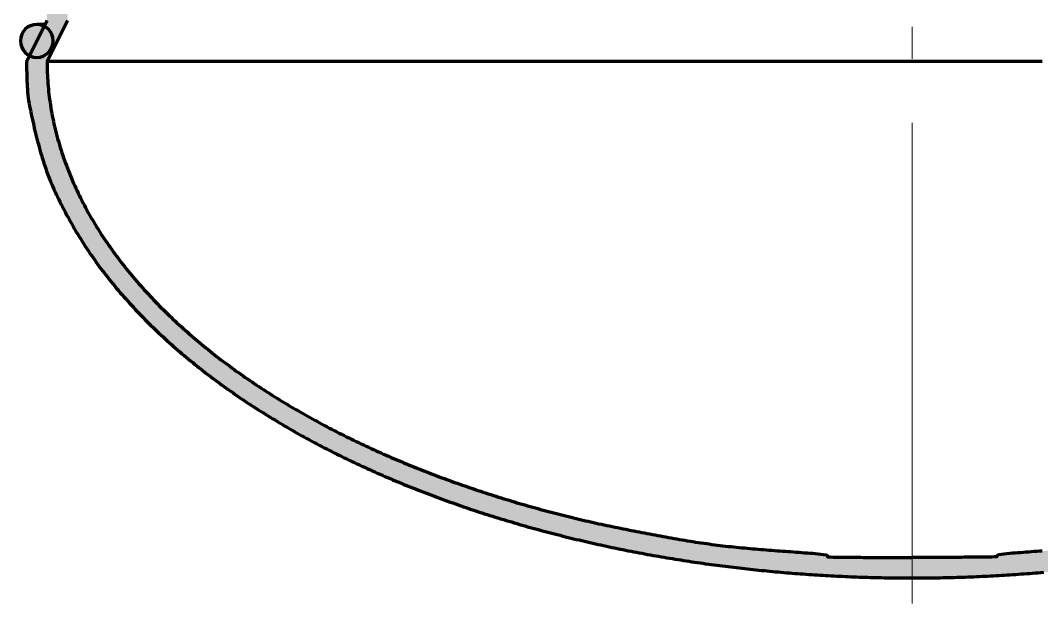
# Model space of a CAD drawing. Header units: millimetres. Extents: x 0 to 1554, y 0 to 420.
# Drawn here: x 213.66 to 245.54, y 174.06 to 192.26 of the extents above; entities that cross this region are included whole.
import ezdxf

# ---------------------------------------------------------------- set-up
doc = ezdxf.new("R2010")
doc.units = ezdxf.units.MM
doc.linetypes.add('IRAM-F-TRAZO-PUNTO', pattern=[20, 15, -2, 1, -2])
for name, color, linetype, lineweight in [('01-VISIBLE', 7, 'CONTINUOUS', 70), ('03-EJE', 1, 'IRAM-F-TRAZO-PUNTO', 18), ('05-RAYADO', 8, 'CONTINUOUS', 18)]:
    doc.layers.add(name, color=color, linetype=linetype, lineweight=lineweight)

msp = doc.modelspace()

# ---------------------------------------------------------------- hatches: boundary and pattern name
at = {"layer": '05-RAYADO'}
h = msp.add_hatch(color=7, dxfattribs=at)
h.dxf.hatch_style = 1
h.paths.add_polyline_path([(269.15, 190.985), (269.15, 190.897), (269.149, 190.81), (269.149, 190.723), (269.147, 190.635), (269.145, 190.548), (269.143, 190.46), (269.14, 190.373), (269.136, 190.286), (269.131, 190.198), (269.125, 190.111), (269.117, 190.024), (269.108, 189.937), (269.097, 189.85), (269.085, 189.764), (269.07, 189.677), (269.055, 189.591), (269.038, 189.506), (269.02, 189.42), (269.002, 189.334), (268.984, 189.249), (268.965, 189.163), (268.946, 189.078), (268.927, 188.993), (268.908, 188.907), (268.888, 188.822), (268.867, 188.737), (268.847, 188.652), (268.826, 188.567), (268.804, 188.483), (268.782, 188.398), (268.759, 188.314), (268.736, 188.229), (268.712, 188.145), (268.687, 188.061), (268.662, 187.978), (268.636, 187.894), (268.609, 187.811), (268.582, 187.728), (268.553, 187.645), (268.524, 187.563), (268.494, 187.481), (268.463, 187.399), (268.431, 187.318), (268.398, 187.237), (268.365, 187.156), (268.33, 187.075), (268.295, 186.995), (268.26, 186.915), (268.223, 186.836), (268.186, 186.757), (268.148, 186.678), (268.11, 186.599), (268.071, 186.521), (268.031, 186.443), (267.991, 186.365), (267.95, 186.288), (267.909, 186.211), (267.867, 186.134), (267.825, 186.058), (267.782, 185.981), (267.739, 185.905), (267.695, 185.829), (267.651, 185.754), (267.607, 185.679), (267.562, 185.604), (267.516, 185.529), (267.47, 185.455), (267.423, 185.381), (267.376, 185.307), (267.329, 185.234), (267.281, 185.161), (267.232, 185.088), (267.184, 185.015), (267.134, 184.943), (267.084, 184.871), (267.034, 184.8), (266.983, 184.729), (266.932, 184.658), (266.88, 184.587), (266.828, 184.517), (266.775, 184.448), (266.722, 184.378), (266.668, 184.309), (266.614, 184.24), (266.56, 184.172), (266.505, 184.104), (266.45, 184.036), (266.394, 183.968), (266.338, 183.901), (266.282, 183.835), (266.225, 183.768), (266.168, 183.702), (266.11, 183.636), (266.052, 183.571), (265.994, 183.506), (265.935, 183.441), (265.876, 183.376), (265.817, 183.312), (265.757, 183.248), (265.697, 183.184), (265.637, 183.121), (265.576, 183.058), (265.515, 182.996), (265.454, 182.933), (265.392, 182.871), (265.33, 182.81), (265.268, 182.748), (265.205, 182.687), (265.142, 182.626), (265.079, 182.566), (265.016, 182.506), (264.952, 182.446), (264.888, 182.386), (264.824, 182.327), (264.759, 182.268), (264.694, 182.21), (264.629, 182.151), (264.563, 182.093), (264.498, 182.036), (264.432, 181.978), (264.365, 181.921), (264.299, 181.864), (264.232, 181.808), (264.165, 181.752), (264.098, 181.696), (264.03, 181.64), (263.963, 181.585), (263.895, 181.53), (263.826, 181.475), (263.758, 181.421), (263.689, 181.367), (263.62, 181.313), (263.551, 181.259), (263.482, 181.206), (263.412, 181.153), (263.342, 181.101), (263.272, 181.048), (263.202, 180.996), (263.132, 180.944), (263.061, 180.893), (262.99, 180.842), (262.919, 180.791), (262.848, 180.74), (262.776, 180.69), (262.705, 180.64), (262.633, 180.59), (262.561, 180.54), (262.489, 180.491), (262.416, 180.442), (262.344, 180.393), (262.271, 180.345), (262.198, 180.296), (262.125, 180.248), (262.051, 180.201), (261.978, 180.153), (261.904, 180.106), (261.831, 180.059), (261.757, 180.013), (261.682, 179.966), (261.608, 179.92), (261.534, 179.874), (261.459, 179.829), (261.384, 179.784), (261.309, 179.739), (261.234, 179.694), (261.159, 179.649), (261.083, 179.605), (261.008, 179.561), (260.932, 179.517), (260.856, 179.474), (260.78, 179.43), (260.704, 179.387), (260.628, 179.345), (260.552, 179.302), (260.475, 179.26), (260.398, 179.218), (260.322, 179.176), (260.245, 179.134), (260.167, 179.093), (260.09, 179.052), (260.013, 179.011), (259.935, 178.971), (259.858, 178.93), (259.78, 178.89), (259.702, 178.851), (259.624, 178.811), (259.546, 178.772), (259.468, 178.732), (259.39, 178.694), (259.311, 178.655), (259.233, 178.617), (259.154, 178.578), (259.075, 178.54), (258.996, 178.503), (258.917, 178.465), (258.838, 178.428), (258.759, 178.391), (258.68, 178.354), (258.6, 178.317), (258.521, 178.281), (258.441, 178.245), (258.361, 178.209), (258.282, 178.173), (258.202, 178.138), (258.122, 178.103), (258.042, 178.068), (257.961, 178.033), (257.881, 177.998), (257.801, 177.964), (257.72, 177.93), (257.639, 177.896), (257.559, 177.862), (257.478, 177.829), (257.397, 177.796), (257.316, 177.762), (257.235, 177.73), (257.154, 177.697), (257.073, 177.665), (256.991, 177.632), (256.91, 177.601), (256.829, 177.569), (256.747, 177.537), (256.665, 177.506), (256.584, 177.475), (256.502, 177.444), (256.42, 177.413), (256.338, 177.383), (256.256, 177.352), (256.174, 177.322), (256.092, 177.292), (256.01, 177.263), (255.927, 177.233), (255.845, 177.204), (255.762, 177.175), (255.68, 177.146), (255.597, 177.117), (255.515, 177.089), (255.432, 177.061), (255.349, 177.033), (255.266, 177.005), (255.183, 176.977), (255.1, 176.95), (255.017, 176.922), (254.934, 176.895), (254.851, 176.868), (254.767, 176.842), (254.684, 176.815), (254.601, 176.789), (254.517, 176.763), (254.434, 176.737), (254.35, 176.711), (254.266, 176.686), (254.183, 176.661), (254.099, 176.636), (254.015, 176.611), (253.931, 176.586), (253.847, 176.561), (253.763, 176.537), (253.679, 176.513), (253.595, 176.489), (253.511, 176.465), (253.427, 176.442), (253.343, 176.418), (253.258, 176.395), (253.174, 176.372), (253.089, 176.349), (253.005, 176.327), (252.92, 176.304), (252.836, 176.282), (252.751, 176.26), (252.667, 176.238), (252.582, 176.216), (252.497, 176.195), (252.412, 176.173), (252.328, 176.152), (252.243, 176.131), (252.158, 176.11), (252.073, 176.09), (251.988, 176.069), (251.903, 176.049), (251.817, 176.029), (251.732, 176.009), (251.647, 175.99), (251.562, 175.97), (251.477, 175.951), (251.391, 175.932), (251.306, 175.913), (251.221, 175.894), (251.135, 175.875), (251.05, 175.857), (250.964, 175.839), (250.879, 175.82), (250.793, 175.803), (250.707, 175.785), (250.622, 175.767), (250.536, 175.75), (250.45, 175.733), (250.364, 175.716), (250.279, 175.699), (250.193, 175.682), (250.107, 175.666), (250.021, 175.649), (249.935, 175.633), (249.849, 175.617), (249.763, 175.601), (249.677, 175.586), (249.591, 175.57), (249.505, 175.555), (249.419, 175.54), (249.333, 175.525), (249.246, 175.51), (249.16, 175.496), (249.074, 175.481), (248.988, 175.467), (248.901, 175.453), (248.815, 175.439), (248.729, 175.425), (248.642, 175.412), (248.556, 175.399), (248.469, 175.385), (248.383, 175.372), (248.296, 175.359), (248.21, 175.347), (248.123, 175.334), (248.037, 175.322), (247.95, 175.31), (247.864, 175.298), (247.777, 175.286), (247.69, 175.274), (247.604, 175.262), (247.517, 175.251), (247.43, 175.24), (247.344, 175.229), (247.257, 175.218), (247.17, 175.207), (247.083, 175.197), (246.996, 175.187), (246.909, 175.176), (246.823, 175.166), (246.736, 175.156), (246.649, 175.147), (246.562, 175.137), (246.475, 175.128), (246.388, 175.119), (246.301, 175.11), (246.214, 175.101), (246.127, 175.092), (246.04, 175.084), (245.953, 175.075), (245.866, 175.067), (245.779, 175.059), (245.692, 175.051), (245.605, 175.043), (245.518, 175.036), (245.43, 175.029), (245.343, 175.021), (245.256, 175.014), (245.169, 175.007), (245.082, 175.001), (244.995, 174.994), (244.907, 174.988), (244.82, 174.981), (244.733, 174.975), (244.646, 174.969), (244.558, 174.964), (244.471, 174.958), (244.384, 174.953), (244.297, 174.947), (244.209, 174.942), (244.122, 174.937), (244.035, 174.933), (243.947, 174.928), (243.86, 174.924), (243.773, 174.919), (243.685, 174.915), (243.598, 174.911), (243.511, 174.907), (243.423, 174.904), (243.336, 174.9), (243.248, 174.897), (243.161, 174.894), (243.074, 174.891), (242.986, 174.888), (242.899, 174.885), (242.811, 174.883), (242.724, 174.881), (242.637, 174.878), (242.549, 174.876), (242.462, 174.875), (242.374, 174.873), (242.287, 174.871), (242.2, 174.87), (242.112, 174.869), (242.025, 174.868), (241.937, 174.867), (241.85, 174.866), (241.762, 174.866), (241.675, 174.865), (241.587, 174.865), (241.5, 174.865), (241.413, 174.865), (241.325, 174.865), (241.238, 174.866), (241.15, 174.866), (241.063, 174.867), (240.975, 174.868), (240.888, 174.869), (240.8, 174.87), (240.713, 174.871), (240.626, 174.873), (240.538, 174.875), (240.451, 174.876), (240.363, 174.878), (240.276, 174.881), (240.189, 174.883), (240.101, 174.885), (240.014, 174.888), (239.926, 174.891), (239.839, 174.894), (239.752, 174.897), (239.664, 174.9), (239.577, 174.904), (239.489, 174.907), (239.402, 174.911), (239.315, 174.915), (239.227, 174.919), (239.14, 174.924), (239.053, 174.928), (238.965, 174.933), (238.878, 174.937), (238.791, 174.942), (238.703, 174.947), (238.616, 174.953), (238.529, 174.958), (238.442, 174.964), (238.354, 174.969), (238.267, 174.975), (238.18, 174.981), (238.093, 174.988), (238.005, 174.994), (237.918, 175.001), (237.831, 175.007), (237.744, 175.014), (237.657, 175.021), (237.57, 175.029), (237.482, 175.036), (237.395, 175.043), (237.308, 175.051), (237.221, 175.059), (237.134, 175.067), (237.047, 175.075), (236.96, 175.084), (236.873, 175.092), (236.786, 175.101), (236.699, 175.11), (236.612, 175.119), (236.525, 175.128), (236.438, 175.137), (236.351, 175.147), (236.264, 175.156), (236.177, 175.166), (236.091, 175.176), (236.004, 175.187), (235.917, 175.197), (235.83, 175.207), (235.743, 175.218), (235.656, 175.229), (235.57, 175.24), (235.483, 175.251), (235.396, 175.262), (235.31, 175.274), (235.223, 175.286), (235.136, 175.298), (235.05, 175.31), (234.963, 175.322), (234.877, 175.334), (234.79, 175.347), (234.704, 175.359), (234.617, 175.372), (234.531, 175.385), (234.444, 175.399), (234.358, 175.412), (234.271, 175.425), (234.185, 175.439), (234.099, 175.453), (234.012, 175.467), (233.926, 175.481), (233.84, 175.496), (233.754, 175.51), (233.667, 175.525), (233.581, 175.54), (233.495, 175.555), (233.409, 175.57), (233.323, 175.586), (233.237, 175.601), (233.151, 175.617), (233.065, 175.633), (232.979, 175.649), (232.893, 175.666), (232.807, 175.682), (232.721, 175.699), (232.636, 175.716), (232.55, 175.733), (232.464, 175.75), (232.378, 175.767), (232.293, 175.785), (232.207, 175.803), (232.121, 175.82), (232.036, 175.839), (231.95, 175.857), (231.865, 175.875), (231.779, 175.894), (231.694, 175.913), (231.609, 175.932), (231.523, 175.951), (231.438, 175.97), (231.353, 175.99), (231.268, 176.009), (231.183, 176.029), (231.097, 176.049), (231.012, 176.069), (230.927, 176.09), (230.842, 176.11), (230.757, 176.131), (230.672, 176.152), (230.588, 176.173), (230.503, 176.195), (230.418, 176.216), (230.333, 176.238), (230.249, 176.26), (230.164, 176.282), (230.08, 176.304), (229.995, 176.327), (229.911, 176.349), (229.826, 176.372), (229.742, 176.395), (229.657, 176.418), (229.573, 176.442), (229.489, 176.465), (229.405, 176.489), (229.321, 176.513), (229.237, 176.537), (229.153, 176.561), (229.069, 176.586), (228.985, 176.611), (228.901, 176.636), (228.817, 176.661), (228.734, 176.686), (228.65, 176.711), (228.566, 176.737), (228.483, 176.763), (228.399, 176.789), (228.316, 176.815), (228.233, 176.842), (228.149, 176.868), (228.066, 176.895), (227.983, 176.922), (227.9, 176.95), (227.817, 176.977), (227.734, 177.005), (227.651, 177.033), (227.568, 177.061), (227.485, 177.089), (227.403, 177.117), (227.32, 177.146), (227.238, 177.175), (227.155, 177.204), (227.073, 177.233), (226.99, 177.263), (226.908, 177.292), (226.826, 177.322), (226.744, 177.352), (226.662, 177.383), (226.58, 177.413), (226.498, 177.444), (226.416, 177.475), (226.335, 177.506), (226.253, 177.537), (226.171, 177.569), (226.09, 177.601), (226.009, 177.632), (225.927, 177.665), (225.846, 177.697), (225.765, 177.73), (225.684, 177.762), (225.603, 177.796), (225.522, 177.829), (225.441, 177.862), (225.361, 177.896), (225.28, 177.93), (225.199, 177.964), (225.119, 177.998), (225.039, 178.033), (224.958, 178.068), (224.878, 178.103), (224.798, 178.138), (224.718, 178.173), (224.639, 178.209), (224.559, 178.245), (224.479, 178.281), (224.4, 178.317), (224.32, 178.354), (224.241, 178.391), (224.162, 178.428), (224.083, 178.465), (224.004, 178.503), (223.925, 178.54), (223.846, 178.578), (223.767, 178.617), (223.689, 178.655), (223.61, 178.694), (223.532, 178.732), (223.454, 178.772), (223.376, 178.811), (223.298, 178.851), (223.22, 178.89), (223.142, 178.93), (223.065, 178.971), (222.987, 179.011), (222.91, 179.052), (222.833, 179.093), (222.755, 179.134), (222.678, 179.176), (222.602, 179.218), (222.525, 179.26), (222.448, 179.302), (222.372, 179.345), (222.296, 179.387), (222.22, 179.43), (222.144, 179.474), (222.068, 179.517), (221.992, 179.561), (221.917, 179.605), (221.841, 179.649), (221.766, 179.694), (221.691, 179.739), (221.616, 179.784), (221.541, 179.829), (221.466, 179.874), (221.392, 179.92), (221.318, 179.966), (221.243, 180.013), (221.169, 180.059), (221.096, 180.106), (221.022, 180.153), (220.949, 180.201), (220.875, 180.248), (220.802, 180.296), (220.729, 180.345), (220.656, 180.393), (220.584, 180.442), (220.511, 180.491), (220.439, 180.54), (220.367, 180.59), (220.295, 180.64), (220.224, 180.69), (220.152, 180.74), (220.081, 180.791), (220.01, 180.842), (219.939, 180.893), (219.868, 180.944), (219.798, 180.996), (219.728, 181.048), (219.658, 181.101), (219.588, 181.153), (219.518, 181.206), (219.449, 181.259), (219.38, 181.313), (219.311, 181.367), (219.242, 181.421), (219.174, 181.475), (219.105, 181.53), (219.037, 181.585), (218.97, 181.64), (218.902, 181.696), (218.835, 181.752), (218.768, 181.808), (218.701, 181.864), (218.635, 181.921), (218.568, 181.978), (218.502, 182.036), (218.437, 182.093), (218.371, 182.151), (218.306, 182.21), (218.241, 182.268), (218.176, 182.327), (218.112, 182.386), (218.048, 182.446), (217.984, 182.506), (217.921, 182.566), (217.858, 182.626), (217.795, 182.687), (217.732, 182.748), (217.67, 182.81), (217.608, 182.871), (217.546, 182.933), (217.485, 182.996), (217.424, 183.058), (217.363, 183.121), (217.303, 183.184), (217.243, 183.248), (217.183, 183.312), (217.124, 183.376), (217.065, 183.441), (217.006, 183.506), (216.948, 183.571), (216.89, 183.636), (216.832, 183.702), (216.775, 183.768), (216.718, 183.835), (216.662, 183.901), (216.606, 183.968), (216.55, 184.036), (216.495, 184.104), (216.44, 184.172), (216.386, 184.24), (216.332, 184.309), (216.278, 184.378), (216.225, 184.448), (216.172, 184.517), (216.12, 184.587), (216.068, 184.658), (216.017, 184.729), (215.966, 184.8), (215.916, 184.871), (215.866, 184.943), (215.816, 185.015), (215.768, 185.088), (215.719, 185.161), (215.671, 185.234), (215.624, 185.307), (215.577, 185.381), (215.53, 185.455), (215.484, 185.529), (215.438, 185.604), (215.393, 185.679), (215.349, 185.754), (215.305, 185.829), (215.261, 185.905), (215.218, 185.981), (215.175, 186.058), (215.133, 186.134), (215.091, 186.211), (215.05, 186.288), (215.009, 186.365), (214.969, 186.443), (214.929, 186.521), (214.89, 186.599), (214.852, 186.678), (214.814, 186.757), (214.777, 186.836), (214.74, 186.915), (214.705, 186.995), (214.67, 187.075), (214.635, 187.156), (214.602, 187.237), (214.569, 187.318), (214.537, 187.399), (214.506, 187.481), (214.476, 187.563), (214.447, 187.645), (214.418, 187.728), (214.391, 187.811), (214.364, 187.894), (214.338, 187.978), (214.313, 188.061), (214.288, 188.145), (214.264, 188.229), (214.241, 188.314), (214.218, 188.398), (214.196, 188.483), (214.174, 188.567), (214.153, 188.652), (214.133, 188.737), (214.112, 188.822), (214.092, 188.907), (214.073, 188.993), (214.054, 189.078), (214.035, 189.163), (214.016, 189.249), (213.998, 189.334), (213.98, 189.42), (213.962, 189.506), (213.945, 189.591), (213.93, 189.677), (213.915, 189.764), (213.903, 189.85), (213.892, 189.937), (213.883, 190.024), (213.875, 190.111), (213.869, 190.198), (213.864, 190.286), (213.86, 190.373), (213.857, 190.46), (213.855, 190.548), (213.853, 190.635), (213.851, 190.723), (213.851, 190.81), (213.85, 190.897), (213.85, 190.985), (214.49, 192.265), (214.49, 193.865), (215.13, 193.865), (215.13, 192.265), (214.49, 190.985), (214.49, 190.9), (214.492, 190.814), (214.494, 190.729), (214.496, 190.644), (214.5, 190.559), (214.505, 190.473), (214.51, 190.388), (214.516, 190.303), (214.523, 190.218), (214.531, 190.133), (214.539, 190.049), (214.549, 189.964), (214.559, 189.879), (214.57, 189.795), (214.582, 189.71), (214.594, 189.626), (214.608, 189.542), (214.622, 189.458), (214.637, 189.374), (214.653, 189.29), (214.669, 189.206), (214.686, 189.123), (214.704, 189.039), (214.723, 188.956), (214.743, 188.873), (214.763, 188.79), (214.784, 188.708), (214.806, 188.625), (214.828, 188.543), (214.852, 188.461), (214.876, 188.379), (214.9, 188.297), (214.926, 188.216), (214.952, 188.135), (214.979, 188.054), (215.006, 187.973), (215.034, 187.893), (215.063, 187.813), (215.093, 187.733), (215.123, 187.653), (215.154, 187.573), (215.186, 187.494), (215.218, 187.415), (215.251, 187.337), (215.284, 187.258), (215.318, 187.18), (215.353, 187.102), (215.389, 187.025), (215.425, 186.947), (215.461, 186.87), (215.499, 186.794), (215.537, 186.717), (215.575, 186.641), (215.614, 186.565), (215.654, 186.49), (215.694, 186.415), (215.735, 186.34), (215.776, 186.265), (215.818, 186.191), (215.86, 186.117), (215.903, 186.043), (215.947, 185.97), (215.991, 185.897), (216.035, 185.824), (216.08, 185.752), (216.126, 185.68), (216.172, 185.608), (216.218, 185.536), (216.265, 185.465), (216.313, 185.394), (216.361, 185.324), (216.409, 185.254), (216.458, 185.184), (216.508, 185.114), (216.557, 185.045), (216.608, 184.976), (216.658, 184.908), (216.71, 184.84), (216.761, 184.772), (216.813, 184.704), (216.866, 184.637), (216.918, 184.57), (216.972, 184.503), (217.025, 184.437), (217.079, 184.371), (217.134, 184.305), (217.189, 184.24), (217.244, 184.175), (217.299, 184.11), (217.355, 184.046), (217.412, 183.982), (217.468, 183.918), (217.525, 183.855), (217.583, 183.792), (217.641, 183.729), (217.699, 183.667), (217.757, 183.605), (217.816, 183.543), (217.875, 183.482), (217.934, 183.42), (217.994, 183.36), (218.054, 183.299), (218.115, 183.239), (218.175, 183.179), (218.236, 183.119), (218.298, 183.06), (218.359, 183.001), (218.421, 182.943), (218.483, 182.884), (218.546, 182.826), (218.609, 182.768), (218.672, 182.711), (218.735, 182.654), (218.799, 182.597), (218.863, 182.541), (218.927, 182.484), (218.991, 182.428), (219.056, 182.373), (219.121, 182.318), (219.186, 182.263), (219.251, 182.208), (219.317, 182.153), (219.383, 182.099), (219.449, 182.045), (219.515, 181.992), (219.582, 181.939), (219.649, 181.886), (219.716, 181.833), (219.783, 181.781), (219.85, 181.729), (219.918, 181.677), (219.986, 181.625), (220.054, 181.574), (220.123, 181.523), (220.191, 181.472), (220.26, 181.422), (220.329, 181.372), (220.398, 181.322), (220.468, 181.273), (220.537, 181.223), (220.607, 181.174), (220.677, 181.125), (220.747, 181.077), (220.817, 181.029), (220.888, 180.981), (220.959, 180.933), (221.03, 180.886), (221.101, 180.839), (221.172, 180.792), (221.243, 180.745), (221.315, 180.699), (221.387, 180.653), (221.459, 180.607), (221.531, 180.561), (221.603, 180.516), (221.675, 180.471), (221.748, 180.426), (221.821, 180.382), (221.894, 180.338), (221.967, 180.294), (222.04, 180.25), (222.113, 180.206), (222.187, 180.163), (222.26, 180.12), (222.334, 180.077), (222.408, 180.035), (222.482, 179.993), (222.556, 179.951), (222.631, 179.909), (222.705, 179.867), (222.78, 179.826), (222.854, 179.785), (222.929, 179.744), (223.004, 179.704), (223.079, 179.663), (223.155, 179.623), (223.23, 179.583), (223.306, 179.544), (223.381, 179.505), (223.457, 179.465), (223.533, 179.427), (223.609, 179.388), (223.685, 179.349), (223.761, 179.311), (223.838, 179.273), (223.914, 179.236), (223.991, 179.198), (224.067, 179.161), (224.144, 179.124), (224.221, 179.087), (224.298, 179.05), (224.375, 179.014), (224.452, 178.978), (224.53, 178.942), (224.607, 178.906), (224.685, 178.871), (224.762, 178.835), (224.84, 178.8), (224.918, 178.765), (224.996, 178.731), (225.074, 178.696), (225.152, 178.662), (225.23, 178.628), (225.309, 178.594), (225.387, 178.561), (225.465, 178.528), (225.544, 178.494), (225.623, 178.462), (225.701, 178.429), (225.78, 178.396), (225.859, 178.364), (225.938, 178.332), (226.017, 178.3), (226.097, 178.269), (226.176, 178.237), (226.255, 178.206), (226.335, 178.175), (226.414, 178.144), (226.494, 178.114), (226.573, 178.083), (226.653, 178.053), (226.733, 178.023), (226.813, 177.994), (226.893, 177.964), (226.973, 177.935), (227.053, 177.906), (227.133, 177.877), (227.214, 177.848), (227.294, 177.819), (227.374, 177.791), (227.455, 177.763), (227.535, 177.735), (227.616, 177.707), (227.697, 177.679), (227.777, 177.652), (227.858, 177.625), (227.939, 177.598), (228.02, 177.571), (228.101, 177.544), (228.182, 177.518), (228.263, 177.492), (228.344, 177.465), (228.426, 177.44), (228.507, 177.414), (228.588, 177.388), (228.67, 177.363), (228.751, 177.338), (228.833, 177.313), (228.914, 177.288), (228.996, 177.263), (229.078, 177.239), (229.159, 177.214), (229.241, 177.19), (229.323, 177.166), (229.405, 177.143), (229.487, 177.119), (229.569, 177.096), (229.651, 177.073), (229.733, 177.05), (229.815, 177.027), (229.897, 177.004), (229.98, 176.982), (230.062, 176.96), (230.144, 176.938), (230.227, 176.916), (230.309, 176.894), (230.392, 176.873), (230.475, 176.852), (230.557, 176.831), (230.64, 176.81), (230.723, 176.789), (230.805, 176.769), (230.888, 176.749), (230.971, 176.729), (231.054, 176.709), (231.137, 176.689), (231.22, 176.67), (231.303, 176.651), (231.386, 176.632), (231.47, 176.613), (231.553, 176.594), (231.636, 176.576), (231.719, 176.558), (231.803, 176.54), (231.886, 176.522), (231.969, 176.504), (232.053, 176.486), (232.136, 176.469), (232.22, 176.451), (232.303, 176.434), (232.387, 176.417), (232.47, 176.4), (232.554, 176.383), (232.638, 176.367), (232.721, 176.35), (232.805, 176.334), (232.889, 176.317), (232.972, 176.301), (233.056, 176.285), (233.14, 176.269), (233.224, 176.253), (233.307, 176.237), (233.391, 176.221), (233.475, 176.206), (233.559, 176.19), (233.643, 176.174), (233.727, 176.159), (233.81, 176.144), (233.894, 176.128), (233.978, 176.113), (234.062, 176.098), (234.146, 176.083), (234.23, 176.069), (234.314, 176.054), (234.398, 176.04), (234.482, 176.026), (234.567, 176.013), (234.651, 175.999), (234.735, 175.986), (234.819, 175.973), (234.904, 175.961), (234.988, 175.948), (235.072, 175.936), (235.157, 175.925), (235.241, 175.913), (235.326, 175.902), (235.411, 175.892), (235.495, 175.881), (235.58, 175.871), (235.665, 175.861), (235.749, 175.851), (235.834, 175.842), (235.919, 175.833), (236.004, 175.824), (236.089, 175.816), (236.173, 175.808), (236.258, 175.8), (236.343, 175.792), (236.428, 175.784), (236.513, 175.777), (236.598, 175.77), (236.683, 175.763), (236.768, 175.756), (236.853, 175.749), (236.938, 175.742), (237.023, 175.736), (237.108, 175.729), (237.193, 175.723), (237.278, 175.716), (237.363, 175.71), (237.448, 175.704), (237.533, 175.697), (237.618, 175.691), (237.703, 175.685), (237.788, 175.679), (237.873, 175.672), (237.958, 175.666), (238.044, 175.66), (238.129, 175.653), (238.214, 175.647), (238.299, 175.64), (238.384, 175.633), (238.469, 175.626), (238.553, 175.618), (238.638, 175.61), (238.723, 175.601), (238.808, 175.589), (238.86, 175.557), (238.857, 175.527), (238.942, 175.521), (239.027, 175.518), (239.112, 175.516), (239.198, 175.514), (239.283, 175.513), (239.368, 175.512), (239.453, 175.511), (239.539, 175.51), (239.624, 175.509), (239.709, 175.509), (239.795, 175.508), (239.88, 175.508), (239.965, 175.507), (240.05, 175.507), (240.136, 175.507), (240.221, 175.506), (240.306, 175.506), (240.391, 175.506), (240.477, 175.506), (240.562, 175.506), (240.647, 175.505), (240.733, 175.505), (240.818, 175.505), (240.903, 175.505), (240.988, 175.505), (241.074, 175.505), (241.159, 175.505), (241.244, 175.505), (241.329, 175.505), (241.415, 175.505), (241.5, 175.505), (241.585, 175.505), (241.671, 175.505), (241.756, 175.505), (241.842, 175.505), (241.927, 175.505), (242.012, 175.505), (242.098, 175.505), (242.183, 175.505), (242.268, 175.505), (242.353, 175.505), (242.439, 175.506), (242.524, 175.506), (242.609, 175.506), (242.694, 175.506), (242.779, 175.506), (242.865, 175.507), (242.95, 175.507), (243.035, 175.507), (243.121, 175.508), (243.206, 175.508), (243.291, 175.509), (243.376, 175.509), (243.461, 175.51), (243.547, 175.511), (243.632, 175.512), (243.717, 175.513), (243.803, 175.514), (243.888, 175.516), (243.973, 175.518), (244.058, 175.521), (244.143, 175.527), (244.14, 175.557), (244.193, 175.589), (244.277, 175.601), (244.362, 175.61), (244.447, 175.618), (244.532, 175.626), (244.617, 175.633), (244.702, 175.64), (244.787, 175.647), (244.872, 175.653), (244.957, 175.66), (245.042, 175.666), (245.127, 175.672), (245.212, 175.679), (245.297, 175.685), (245.382, 175.691), (245.467, 175.697), (245.552, 175.704), (245.637, 175.71), (245.722, 175.716), (245.807, 175.723), (245.892, 175.729), (245.977, 175.736), (246.062, 175.742), (246.147, 175.749), (246.232, 175.756), (246.317, 175.763), (246.402, 175.77), (246.487, 175.777), (246.572, 175.784), (246.657, 175.792), (246.742, 175.8), (246.827, 175.808), (246.912, 175.816), (246.997, 175.824), (247.081, 175.833), (247.166, 175.842), (247.251, 175.852), (247.336, 175.861), (247.42, 175.871), (247.505, 175.881), (247.59, 175.892), (247.674, 175.902), (247.759, 175.913), (247.843, 175.925), (247.928, 175.936), (248.012, 175.948), (248.097, 175.961), (248.181, 175.973), (248.265, 175.986), (248.35, 175.999), (248.434, 176.013), (248.518, 176.026), (248.602, 176.04), (248.686, 176.055), (248.77, 176.069), (248.854, 176.084), (248.938, 176.098), (249.022, 176.113), (249.106, 176.128), (249.19, 176.144), (249.274, 176.159), (249.358, 176.175), (249.442, 176.19), (249.525, 176.206), (249.609, 176.221), (249.693, 176.237), (249.777, 176.253), (249.86, 176.269), (249.944, 176.285), (250.028, 176.301), (250.112, 176.317), (250.195, 176.334), (250.279, 176.35), (250.363, 176.367), (250.446, 176.383), (250.53, 176.4), (250.613, 176.417), (250.697, 176.434), (250.781, 176.452), (250.864, 176.469), (250.947, 176.486), (251.031, 176.504), (251.114, 176.522), (251.198, 176.54), (251.281, 176.558), (251.364, 176.576), (251.448, 176.595), (251.531, 176.613), (251.614, 176.632), (251.697, 176.651), (251.78, 176.67), (251.863, 176.689), (251.946, 176.709), (252.029, 176.729), (252.112, 176.749), (252.195, 176.769), (252.278, 176.789), (252.36, 176.81), (252.443, 176.831), (252.526, 176.852), (252.608, 176.873), (252.691, 176.894), (252.773, 176.916), (252.856, 176.938), (252.938, 176.96), (253.021, 176.982), (253.103, 177.004), (253.185, 177.027), (253.267, 177.05), (253.349, 177.073), (253.431, 177.096), (253.513, 177.119), (253.595, 177.143), (253.677, 177.166), (253.759, 177.19), (253.841, 177.215), (253.923, 177.239), (254.004, 177.263), (254.086, 177.288), (254.167, 177.313), (254.249, 177.338), (254.33, 177.363), (254.412, 177.388), (254.493, 177.414), (254.575, 177.44), (254.656, 177.466), (254.737, 177.492), (254.818, 177.518), (254.899, 177.544), (254.98, 177.571), (255.061, 177.598), (255.142, 177.625), (255.223, 177.652), (255.303, 177.68), (255.384, 177.707), (255.465, 177.735), (255.545, 177.763), (255.626, 177.791), (255.706, 177.819), (255.787, 177.848), (255.867, 177.877), (255.947, 177.906), (256.027, 177.935), (256.107, 177.964), (256.187, 177.994), (256.267, 178.023), (256.347, 178.053), (256.427, 178.084), (256.506, 178.114), (256.586, 178.144), (256.666, 178.175), (256.745, 178.206), (256.824, 178.237), (256.904, 178.269), (256.983, 178.3), (257.062, 178.332), (257.141, 178.364), (257.22, 178.397), (257.299, 178.429), (257.378, 178.462), (257.456, 178.495), (257.535, 178.528), (257.613, 178.561), (257.692, 178.595), (257.77, 178.628), (257.848, 178.662), (257.926, 178.696), (258.004, 178.731), (258.082, 178.765), (258.16, 178.8), (258.238, 178.835), (258.315, 178.871), (258.393, 178.906), (258.47, 178.942), (258.548, 178.978), (258.625, 179.014), (258.702, 179.05), (258.779, 179.087), (258.856, 179.124), (258.933, 179.161), (259.009, 179.198), (259.086, 179.236), (259.163, 179.273), (259.239, 179.311), (259.315, 179.35), (259.391, 179.388), (259.467, 179.427), (259.543, 179.465), (259.619, 179.505), (259.695, 179.544), (259.77, 179.584), (259.845, 179.623), (259.921, 179.663), (259.996, 179.704), (260.071, 179.744), (260.146, 179.785), (260.221, 179.826), (260.295, 179.867), (260.37, 179.909), (260.444, 179.951), (260.518, 179.993), (260.592, 180.035), (260.666, 180.077), (260.74, 180.12), (260.814, 180.163), (260.887, 180.206), (260.96, 180.25), (261.034, 180.294), (261.107, 180.338), (261.18, 180.382), (261.252, 180.426), (261.325, 180.471), (261.397, 180.516), (261.469, 180.562), (261.542, 180.607), (261.613, 180.653), (261.685, 180.699), (261.757, 180.745), (261.828, 180.792), (261.899, 180.839), (261.971, 180.886), (262.041, 180.933), (262.112, 180.981), (262.183, 181.029), (262.253, 181.077), (262.323, 181.126), (262.393, 181.174), (262.463, 181.223), (262.532, 181.273), (262.602, 181.322), (262.671, 181.372), (262.74, 181.422), (262.809, 181.473), (262.877, 181.523), (262.946, 181.574), (263.014, 181.625), (263.082, 181.677), (263.15, 181.729), (263.217, 181.781), (263.284, 181.833), (263.351, 181.886), (263.418, 181.939), (263.485, 181.992), (263.551, 182.046), (263.617, 182.099), (263.683, 182.154), (263.749, 182.208), (263.814, 182.263), (263.88, 182.318), (263.944, 182.373), (264.009, 182.429), (264.073, 182.484), (264.138, 182.541), (264.201, 182.597), (264.265, 182.654), (264.328, 182.711), (264.391, 182.769), (264.454, 182.826), (264.517, 182.884), (264.579, 182.943), (264.641, 183.001), (264.702, 183.06), (264.764, 183.119), (264.825, 183.179), (264.885, 183.239), (264.946, 183.299), (265.006, 183.36), (265.066, 183.42), (265.125, 183.482), (265.184, 183.543), (265.243, 183.605), (265.301, 183.667), (265.359, 183.729), (265.417, 183.792), (265.475, 183.855), (265.532, 183.918), (265.588, 183.982), (265.645, 184.046), (265.701, 184.111), (265.756, 184.175), (265.811, 184.24), (265.866, 184.305), (265.921, 184.371), (265.975, 184.437), (266.028, 184.503), (266.082, 184.57), (266.135, 184.637), (266.187, 184.704), (266.239, 184.772), (266.291, 184.84), (266.342, 184.908), (266.392, 184.976), (266.443, 185.045), (266.492, 185.114), (266.542, 185.184), (266.591, 185.254), (266.639, 185.324), (266.687, 185.394), (266.735, 185.465), (266.782, 185.536), (266.828, 185.608), (266.874, 185.68), (266.92, 185.752), (266.965, 185.824), (267.009, 185.897), (267.053, 185.97), (267.097, 186.043), (267.14, 186.117), (267.182, 186.191), (267.224, 186.265), (267.265, 186.34), (267.306, 186.415), (267.346, 186.49), (267.386, 186.565), (267.425, 186.641), (267.463, 186.717), (267.501, 186.794), (267.539, 186.87), (267.575, 186.947), (267.611, 187.025), (267.647, 187.102), (267.682, 187.18), (267.716, 187.258), (267.749, 187.337), (267.782, 187.415), (267.814, 187.494), (267.846, 187.573), (267.877, 187.653), (267.907, 187.733), (267.937, 187.813), (267.966, 187.893), (267.994, 187.973), (268.021, 188.054), (268.048, 188.135), (268.074, 188.216), (268.1, 188.298), (268.124, 188.379), (268.148, 188.461), (268.172, 188.543), (268.194, 188.625), (268.216, 188.708), (268.237, 188.79), (268.257, 188.873), (268.277, 188.956), (268.296, 189.039), (268.314, 189.123), (268.331, 189.206), (268.347, 189.29), (268.363, 189.374), (268.378, 189.458), (268.392, 189.542), (268.406, 189.626), (268.418, 189.71), (268.43, 189.795), (268.441, 189.879), (268.451, 189.964), (268.461, 190.049), (268.469, 190.133), (268.477, 190.218), (268.484, 190.303), (268.49, 190.388), (268.495, 190.473), (268.5, 190.559), (268.504, 190.644), (268.506, 190.729), (268.508, 190.814), (268.51, 190.9), (268.51, 190.985), (267.87, 192.265), (267.87, 193.865), (268.51, 193.865), (268.51, 192.265)])
h = msp.add_hatch(color=7, dxfattribs=at)
h.dxf.hatch_style = 1
h.paths.add_polyline_path([(213.658, 191.625), (213.66, 191.665), (213.664, 191.705), (213.672, 191.744), (213.683, 191.783), (213.697, 191.821), (213.714, 191.857), (213.733, 191.892), (213.756, 191.926), (213.781, 191.957), (213.808, 191.987), (213.837, 192.014), (213.869, 192.039), (213.902, 192.061), (213.938, 192.081), (213.974, 192.098), (214.012, 192.112), (214.05, 192.123), (214.09, 192.131), (214.13, 192.135), (214.17, 192.137), (214.21, 192.135), (214.25, 192.131), (214.29, 192.123), (214.328, 192.112), (214.366, 192.098), (214.402, 192.081), (214.438, 192.061), (214.471, 192.039), (214.503, 192.014), (214.532, 191.987), (214.559, 191.957), (214.584, 191.926), (214.607, 191.892), (214.626, 191.857), (214.643, 191.821), (214.657, 191.783), (214.668, 191.744), (214.676, 191.705), (214.68, 191.665), (214.682, 191.625), (214.68, 191.585), (214.676, 191.545), (214.668, 191.505), (214.657, 191.467), (214.643, 191.429), (214.626, 191.392), (214.607, 191.357), (214.584, 191.324), (214.559, 191.292), (214.532, 191.263), (214.503, 191.236), (214.471, 191.211), (214.438, 191.188), (214.402, 191.169), (214.366, 191.152), (214.328, 191.138), (214.29, 191.127), (214.25, 191.119), (214.21, 191.114), (214.17, 191.113), (214.13, 191.114), (214.09, 191.119), (214.05, 191.127), (214.012, 191.138), (213.974, 191.152), (213.938, 191.169), (213.902, 191.188), (213.869, 191.211), (213.837, 191.236), (213.808, 191.263), (213.781, 191.292), (213.756, 191.324), (213.733, 191.357), (213.714, 191.392), (213.697, 191.429), (213.683, 191.467), (213.672, 191.505), (213.664, 191.545), (213.66, 191.585)])

# ---------------------------------------------------------------- linework, layer by layer
at = {"layer": '01-VISIBLE'}
for p, q in [((214.49, 192.265), (213.85, 190.985)), ((215.13, 192.265), (214.49, 190.985))]:
    msp.add_line(p, q, dxfattribs=at)
for points in [[(214.426, 192.137), (214.383, 192.137), (214.341, 192.137), (214.298, 192.137), (214.255, 192.137), (214.213, 192.137), (214.17, 192.137)], [(213.85, 190.985), (213.85, 190.897), (213.851, 190.81), (213.851, 190.723), (213.853, 190.635), (213.855, 190.548), (213.857, 190.46), (213.86, 190.373), (213.864, 190.286), (213.869, 190.198), (213.875, 190.111), (213.883, 190.024), (213.892, 189.937), (213.903, 189.85), (213.915, 189.764), (213.93, 189.677), (213.945, 189.591), (213.962, 189.506), (213.98, 189.42), (213.998, 189.334), (214.016, 189.249), (214.035, 189.163), (214.054, 189.078), (214.073, 188.993), (214.092, 188.907), (214.112, 188.822), (214.133, 188.737), (214.153, 188.652), (214.174, 188.567), (214.196, 188.483), (214.218, 188.398), (214.241, 188.314), (214.264, 188.229), (214.288, 188.145), (214.313, 188.061), (214.338, 187.978), (214.364, 187.894), (214.391, 187.811), (214.418, 187.728), (214.447, 187.645), (214.476, 187.563), (214.506, 187.481), (214.537, 187.399), (214.569, 187.318), (214.602, 187.237), (214.635, 187.156), (214.67, 187.075), (214.705, 186.995), (214.74, 186.915), (214.777, 186.836), (214.814, 186.757), (214.852, 186.678), (214.89, 186.599), (214.929, 186.521), (214.969, 186.443), (215.009, 186.365), (215.05, 186.288), (215.091, 186.211), (215.133, 186.134), (215.175, 186.058), (215.218, 185.981), (215.261, 185.905), (215.305, 185.829), (215.349, 185.754), (215.393, 185.679), (215.438, 185.604), (215.484, 185.529), (215.53, 185.455), (215.577, 185.381), (215.624, 185.307), (215.671, 185.234), (215.719, 185.161), (215.768, 185.088), (215.816, 185.015), (215.866, 184.943), (215.916, 184.871), (215.966, 184.8), (216.017, 184.729), (216.068, 184.658), (216.12, 184.587), (216.172, 184.517), (216.225, 184.448), (216.278, 184.378), (216.332, 184.309), (216.386, 184.24), (216.44, 184.172), (216.495, 184.104), (216.55, 184.036), (216.606, 183.968), (216.662, 183.901), (216.718, 183.835), (216.775, 183.768), (216.832, 183.702), (216.89, 183.636), (216.948, 183.571), (217.006, 183.506), (217.065, 183.441), (217.124, 183.376), (217.183, 183.312), (217.243, 183.248), (217.303, 183.184), (217.363, 183.121), (217.424, 183.058), (217.485, 182.996), (217.546, 182.933), (217.608, 182.871), (217.67, 182.81), (217.732, 182.748), (217.795, 182.687), (217.858, 182.626), (217.921, 182.566), (217.984, 182.506), (218.048, 182.446), (218.112, 182.386), (218.176, 182.327), (218.241, 182.268), (218.306, 182.21), (218.371, 182.151), (218.437, 182.093), (218.502, 182.036), (218.568, 181.978), (218.635, 181.921), (218.701, 181.864), (218.768, 181.808), (218.835, 181.752), (218.902, 181.696), (218.97, 181.64), (219.037, 181.585), (219.105, 181.53), (219.174, 181.475), (219.242, 181.421), (219.311, 181.367), (219.38, 181.313), (219.449, 181.259), (219.518, 181.206), (219.588, 181.153), (219.658, 181.101), (219.728, 181.048), (219.798, 180.996), (219.868, 180.944), (219.939, 180.893), (220.01, 180.842), (220.081, 180.791), (220.152, 180.74), (220.224, 180.69), (220.295, 180.64), (220.367, 180.59), (220.439, 180.54), (220.511, 180.491), (220.584, 180.442), (220.656, 180.393), (220.729, 180.345), (220.802, 180.296), (220.875, 180.248), (220.949, 180.201), (221.022, 180.153), (221.096, 180.106), (221.169, 180.059), (221.243, 180.013), (221.318, 179.966), (221.392, 179.92), (221.466, 179.874), (221.541, 179.829), (221.616, 179.784), (221.691, 179.739), (221.766, 179.694), (221.841, 179.649), (221.917, 179.605), (221.992, 179.561), (222.068, 179.517), (222.144, 179.474), (222.22, 179.43), (222.296, 179.387), (222.372, 179.345), (222.448, 179.302), (222.525, 179.26), (222.602, 179.218), (222.678, 179.176), (222.755, 179.134), (222.833, 179.093), (222.91, 179.052), (222.987, 179.011), (223.065, 178.971), (223.142, 178.93), (223.22, 178.89), (223.298, 178.851), (223.376, 178.811), (223.454, 178.772), (223.532, 178.732), (223.61, 178.694), (223.689, 178.655), (223.767, 178.617), (223.846, 178.578), (223.925, 178.54), (224.004, 178.503), (224.083, 178.465), (224.162, 178.428), (224.241, 178.391), (224.32, 178.354), (224.4, 178.317), (224.479, 178.281), (224.559, 178.245), (224.639, 178.209), (224.718, 178.173), (224.798, 178.138), (224.878, 178.103), (224.958, 178.068), (225.039, 178.033), (225.119, 177.998), (225.199, 177.964), (225.28, 177.93), (225.361, 177.896), (225.441, 177.862), (225.522, 177.829), (225.603, 177.796), (225.684, 177.762), (225.765, 177.73), (225.846, 177.697), (225.927, 177.665), (226.009, 177.632), (226.09, 177.601), (226.171, 177.569), (226.253, 177.537), (226.335, 177.506), (226.416, 177.475), (226.498, 177.444), (226.58, 177.413), (226.662, 177.383), (226.744, 177.352), (226.826, 177.322), (226.908, 177.292), (226.99, 177.263), (227.073, 177.233), (227.155, 177.204), (227.238, 177.175), (227.32, 177.146), (227.403, 177.117), (227.485, 177.089), (227.568, 177.061), (227.651, 177.033), (227.734, 177.005), (227.817, 176.977), (227.9, 176.95), (227.983, 176.922), (228.066, 176.895), (228.149, 176.868), (228.233, 176.842), (228.316, 176.815), (228.399, 176.789), (228.483, 176.763), (228.566, 176.737), (228.65, 176.711), (228.734, 176.686), (228.817, 176.661), (228.901, 176.636), (228.985, 176.611), (229.069, 176.586), (229.153, 176.561), (229.237, 176.537), (229.321, 176.513), (229.405, 176.489), (229.489, 176.465), (229.573, 176.442), (229.657, 176.418), (229.742, 176.395), (229.826, 176.372), (229.911, 176.349), (229.995, 176.327), (230.08, 176.304), (230.164, 176.282), (230.249, 176.26), (230.333, 176.238), (230.418, 176.216), (230.503, 176.195), (230.588, 176.173), (230.672, 176.152), (230.757, 176.131), (230.842, 176.11), (230.927, 176.09), (231.012, 176.069), (231.097, 176.049), (231.183, 176.029), (231.268, 176.009), (231.353, 175.99), (231.438, 175.97), (231.523, 175.951), (231.609, 175.932), (231.694, 175.913), (231.779, 175.894), (231.865, 175.875), (231.95, 175.857), (232.036, 175.839), (232.121, 175.82), (232.207, 175.803), (232.293, 175.785), (232.378, 175.767), (232.464, 175.75), (232.55, 175.733), (232.636, 175.716), (232.721, 175.699), (232.807, 175.682), (232.893, 175.666), (232.979, 175.649), (233.065, 175.633), (233.151, 175.617), (233.237, 175.601), (233.323, 175.586), (233.409, 175.57), (233.495, 175.555), (233.581, 175.54), (233.667, 175.525), (233.754, 175.51), (233.84, 175.496), (233.926, 175.481), (234.012, 175.467), (234.099, 175.453), (234.185, 175.439), (234.271, 175.425), (234.358, 175.412), (234.444, 175.399), (234.531, 175.385), (234.617, 175.372), (234.704, 175.359), (234.79, 175.347), (234.877, 175.334), (234.963, 175.322), (235.05, 175.31), (235.136, 175.298), (235.223, 175.286), (235.31, 175.274), (235.396, 175.262), (235.483, 175.251), (235.57, 175.24), (235.656, 175.229), (235.743, 175.218), (235.83, 175.207), (235.917, 175.197), (236.004, 175.187), (236.091, 175.176), (236.177, 175.166), (236.264, 175.156), (236.351, 175.147), (236.438, 175.137), (236.525, 175.128), (236.612, 175.119), (236.699, 175.11), (236.786, 175.101), (236.873, 175.092), (236.96, 175.084), (237.047, 175.075), (237.134, 175.067), (237.221, 175.059), (237.308, 175.051), (237.395, 175.043), (237.482, 175.036), (237.57, 175.029), (237.657, 175.021), (237.744, 175.014), (237.831, 175.007), (237.918, 175.001), (238.005, 174.994), (238.093, 174.988), (238.18, 174.981), (238.267, 174.975), (238.354, 174.969), (238.442, 174.964), (238.529, 174.958), (238.616, 174.953), (238.703, 174.947), (238.791, 174.942), (238.878, 174.937), (238.965, 174.933), (239.053, 174.928), (239.14, 174.924), (239.227, 174.919), (239.315, 174.915), (239.402, 174.911), (239.489, 174.907), (239.577, 174.904), (239.664, 174.9), (239.752, 174.897), (239.839, 174.894), (239.926, 174.891), (240.014, 174.888), (240.101, 174.885), (240.189, 174.883), (240.276, 174.881), (240.363, 174.878), (240.451, 174.876), (240.538, 174.875), (240.626, 174.873), (240.713, 174.871), (240.8, 174.87), (240.888, 174.869), (240.975, 174.868), (241.063, 174.867), (241.15, 174.866), (241.238, 174.866), (241.325, 174.865), (241.413, 174.865), (241.5, 174.865)], [(214.49, 190.985), (214.49, 190.9), (214.492, 190.814), (214.494, 190.729), (214.496, 190.644), (214.5, 190.559), (214.505, 190.473), (214.51, 190.388), (214.516, 190.303), (214.523, 190.218), (214.531, 190.133), (214.539, 190.049), (214.549, 189.964), (214.559, 189.879), (214.57, 189.795), (214.582, 189.71), (214.594, 189.626), (214.608, 189.542), (214.622, 189.458), (214.637, 189.374), (214.653, 189.29), (214.669, 189.206), (214.686, 189.123), (214.704, 189.039), (214.723, 188.956), (214.743, 188.873), (214.763, 188.79), (214.784, 188.708), (214.806, 188.625), (214.828, 188.543), (214.852, 188.461), (214.876, 188.379), (214.9, 188.297), (214.926, 188.216), (214.952, 188.135), (214.979, 188.054), (215.006, 187.973), (215.034, 187.893), (215.063, 187.813), (215.093, 187.733), (215.123, 187.653), (215.154, 187.573), (215.186, 187.494), (215.218, 187.415), (215.251, 187.337), (215.284, 187.258), (215.318, 187.18), (215.353, 187.102), (215.389, 187.025), (215.425, 186.947), (215.461, 186.87), (215.499, 186.794), (215.537, 186.717), (215.575, 186.641), (215.614, 186.565), (215.654, 186.49), (215.694, 186.415), (215.735, 186.34), (215.776, 186.265), (215.818, 186.191), (215.86, 186.117), (215.903, 186.043), (215.947, 185.97), (215.991, 185.897), (216.035, 185.824), (216.08, 185.752), (216.126, 185.68), (216.172, 185.608), (216.218, 185.536), (216.265, 185.465), (216.313, 185.394), (216.361, 185.324), (216.409, 185.254), (216.458, 185.184), (216.508, 185.114), (216.557, 185.045), (216.608, 184.976), (216.658, 184.908), (216.71, 184.84), (216.761, 184.772), (216.813, 184.704), (216.866, 184.637), (216.918, 184.57), (216.972, 184.503), (217.025, 184.437), (217.079, 184.371), (217.134, 184.305), (217.189, 184.24), (217.244, 184.175), (217.299, 184.11), (217.355, 184.046), (217.412, 183.982), (217.468, 183.918), (217.525, 183.855), (217.583, 183.792), (217.641, 183.729), (217.699, 183.667), (217.757, 183.605), (217.816, 183.543), (217.875, 183.482), (217.934, 183.42), (217.994, 183.36), (218.054, 183.299), (218.115, 183.239), (218.175, 183.179), (218.236, 183.119), (218.298, 183.06), (218.359, 183.001), (218.421, 182.943), (218.483, 182.884), (218.546, 182.826), (218.609, 182.768), (218.672, 182.711), (218.735, 182.654), (218.799, 182.597), (218.863, 182.541), (218.927, 182.484), (218.991, 182.428), (219.056, 182.373), (219.121, 182.318), (219.186, 182.263), (219.251, 182.208), (219.317, 182.153), (219.383, 182.099), (219.449, 182.045), (219.515, 181.992), (219.582, 181.939), (219.649, 181.886), (219.716, 181.833), (219.783, 181.781), (219.85, 181.729), (219.918, 181.677), (219.986, 181.625), (220.054, 181.574), (220.123, 181.523), (220.191, 181.472), (220.26, 181.422), (220.329, 181.372), (220.398, 181.322), (220.468, 181.273), (220.537, 181.223), (220.607, 181.174), (220.677, 181.125), (220.747, 181.077), (220.817, 181.029), (220.888, 180.981), (220.959, 180.933), (221.03, 180.886), (221.101, 180.839), (221.172, 180.792), (221.243, 180.745), (221.315, 180.699), (221.387, 180.653), (221.459, 180.607), (221.531, 180.561), (221.603, 180.516), (221.675, 180.471), (221.748, 180.426), (221.821, 180.382), (221.894, 180.338), (221.967, 180.294), (222.04, 180.25), (222.113, 180.206), (222.187, 180.163), (222.26, 180.12), (222.334, 180.077), (222.408, 180.035), (222.482, 179.993), (222.556, 179.951), (222.631, 179.909), (222.705, 179.867), (222.78, 179.826), (222.854, 179.785), (222.929, 179.744), (223.004, 179.704), (223.079, 179.663), (223.155, 179.623), (223.23, 179.583), (223.306, 179.544), (223.381, 179.505), (223.457, 179.465), (223.533, 179.427), (223.609, 179.388), (223.685, 179.349), (223.761, 179.311), (223.838, 179.273), (223.914, 179.236), (223.991, 179.198), (224.067, 179.161), (224.144, 179.124), (224.221, 179.087), (224.298, 179.05), (224.375, 179.014), (224.452, 178.978), (224.53, 178.942), (224.607, 178.906), (224.685, 178.871), (224.762, 178.835), (224.84, 178.8), (224.918, 178.765), (224.996, 178.731), (225.074, 178.696), (225.152, 178.662), (225.23, 178.628), (225.309, 178.594), (225.387, 178.561), (225.465, 178.528), (225.544, 178.494), (225.623, 178.462), (225.701, 178.429), (225.78, 178.396), (225.859, 178.364), (225.938, 178.332), (226.017, 178.3), (226.097, 178.269), (226.176, 178.237), (226.255, 178.206), (226.335, 178.175), (226.414, 178.144), (226.494, 178.114), (226.573, 178.083), (226.653, 178.053), (226.733, 178.023), (226.813, 177.994), (226.893, 177.964), (226.973, 177.935), (227.053, 177.906), (227.133, 177.877), (227.214, 177.848), (227.294, 177.819), (227.374, 177.791), (227.455, 177.763), (227.535, 177.735), (227.616, 177.707), (227.697, 177.679), (227.777, 177.652), (227.858, 177.625), (227.939, 177.598), (228.02, 177.571), (228.101, 177.544), (228.182, 177.518), (228.263, 177.492), (228.344, 177.465), (228.426, 177.44), (228.507, 177.414), (228.588, 177.388), (228.67, 177.363), (228.751, 177.338), (228.833, 177.313), (228.914, 177.288), (228.996, 177.263), (229.078, 177.239), (229.159, 177.214), (229.241, 177.19), (229.323, 177.166), (229.405, 177.143), (229.487, 177.119), (229.569, 177.096), (229.651, 177.073), (229.733, 177.05), (229.815, 177.027), (229.897, 177.004), (229.98, 176.982), (230.062, 176.96), (230.144, 176.938), (230.227, 176.916), (230.309, 176.894), (230.392, 176.873), (230.475, 176.852), (230.557, 176.831), (230.64, 176.81), (230.723, 176.789), (230.805, 176.769), (230.888, 176.749), (230.971, 176.729), (231.054, 176.709), (231.137, 176.689), (231.22, 176.67), (231.303, 176.651), (231.386, 176.632), (231.47, 176.613), (231.553, 176.594), (231.636, 176.576), (231.719, 176.558), (231.803, 176.54), (231.886, 176.522), (231.969, 176.504), (232.053, 176.486), (232.136, 176.469), (232.22, 176.451), (232.303, 176.434), (232.387, 176.417), (232.47, 176.4), (232.554, 176.383), (232.638, 176.367), (232.721, 176.35), (232.805, 176.334), (232.889, 176.317), (232.972, 176.301), (233.056, 176.285), (233.14, 176.269), (233.224, 176.253), (233.307, 176.237), (233.391, 176.221), (233.475, 176.206), (233.559, 176.19), (233.643, 176.174), (233.727, 176.159), (233.81, 176.144), (233.894, 176.128), (233.978, 176.113), (234.062, 176.098), (234.146, 176.083), (234.23, 176.069), (234.314, 176.054), (234.398, 176.04), (234.482, 176.026), (234.567, 176.013), (234.651, 175.999), (234.735, 175.986), (234.819, 175.973), (234.904, 175.961), (234.988, 175.948), (235.072, 175.936), (235.157, 175.925), (235.241, 175.913), (235.326, 175.902), (235.411, 175.892), (235.495, 175.881), (235.58, 175.871), (235.665, 175.861), (235.749, 175.851), (235.834, 175.842), (235.919, 175.833), (236.004, 175.824), (236.089, 175.816), (236.173, 175.808), (236.258, 175.8), (236.343, 175.792), (236.428, 175.784), (236.513, 175.777), (236.598, 175.77), (236.683, 175.763), (236.768, 175.756), (236.853, 175.749), (236.938, 175.742), (237.023, 175.736), (237.108, 175.729), (237.193, 175.723), (237.278, 175.716), (237.363, 175.71), (237.448, 175.704), (237.533, 175.697), (237.618, 175.691), (237.703, 175.685), (237.788, 175.679), (237.873, 175.672), (237.958, 175.666), (238.044, 175.66), (238.129, 175.653), (238.214, 175.647), (238.299, 175.64), (238.384, 175.633), (238.469, 175.626), (238.553, 175.618), (238.638, 175.61), (238.723, 175.601), (238.808, 175.589), (238.86, 175.557), (238.857, 175.527), (238.942, 175.521), (239.027, 175.518), (239.112, 175.516), (239.198, 175.514), (239.283, 175.513), (239.368, 175.512), (239.453, 175.511), (239.539, 175.51), (239.624, 175.509), (239.709, 175.509), (239.795, 175.508), (239.88, 175.508), (239.965, 175.507), (240.05, 175.507), (240.136, 175.507), (240.221, 175.506), (240.306, 175.506), (240.391, 175.506), (240.477, 175.506), (240.562, 175.506), (240.647, 175.505), (240.733, 175.505), (240.818, 175.505), (240.903, 175.505), (240.988, 175.505), (241.074, 175.505), (241.159, 175.505), (241.244, 175.505), (241.329, 175.505), (241.415, 175.505), (241.5, 175.505)], [(245.552, 190.985), (245.416, 190.985), (245.281, 190.985), (245.146, 190.985), (245.011, 190.985), (244.876, 190.985), (244.741, 190.985), (244.606, 190.985), (244.471, 190.985), (244.336, 190.985), (244.201, 190.985), (244.066, 190.985), (243.931, 190.985), (243.796, 190.985), (243.661, 190.985), (243.526, 190.985), (243.391, 190.985), (243.256, 190.985), (243.121, 190.985), (242.986, 190.985), (242.851, 190.985), (242.715, 190.985), (242.58, 190.985), (242.445, 190.985), (242.31, 190.985), (242.175, 190.985), (242.04, 190.985), (241.905, 190.985), (241.77, 190.985), (241.635, 190.985), (241.5, 190.985), (241.365, 190.985), (241.23, 190.985), (241.095, 190.985), (240.96, 190.985), (240.825, 190.985), (240.69, 190.985), (240.555, 190.985), (240.42, 190.985), (240.285, 190.985), (240.15, 190.985), (240.014, 190.985), (239.879, 190.985), (239.744, 190.985), (239.609, 190.985), (239.474, 190.985), (239.339, 190.985), (239.204, 190.985), (239.069, 190.985), (238.934, 190.985), (238.799, 190.985), (238.664, 190.985), (238.529, 190.985), (238.394, 190.985), (238.259, 190.985), (238.124, 190.985), (237.989, 190.985), (237.854, 190.985), (237.719, 190.985), (237.584, 190.985), (237.449, 190.985), (237.313, 190.985), (237.178, 190.985), (237.043, 190.985), (236.908, 190.985), (236.773, 190.985), (236.638, 190.985), (236.503, 190.985), (236.368, 190.985), (236.233, 190.985), (236.098, 190.985), (235.963, 190.985), (235.828, 190.985), (235.693, 190.985), (235.558, 190.985), (235.423, 190.985), (235.288, 190.985), (235.153, 190.985), (235.018, 190.985), (234.883, 190.985), (234.748, 190.985), (234.612, 190.985), (234.477, 190.985), (234.342, 190.985), (234.207, 190.985), (234.072, 190.985), (233.937, 190.985), (233.802, 190.985), (233.667, 190.985), (233.532, 190.985), (233.397, 190.985), (233.262, 190.985), (233.127, 190.985), (232.992, 190.985), (232.857, 190.985), (232.722, 190.985), (232.587, 190.985), (232.452, 190.985), (232.317, 190.985), (232.182, 190.985), (232.047, 190.985), (231.911, 190.985), (231.776, 190.985), (231.641, 190.985), (231.506, 190.985), (231.371, 190.985), (231.236, 190.985), (231.101, 190.985), (230.966, 190.985), (230.831, 190.985), (230.696, 190.985), (230.561, 190.985), (230.426, 190.985), (230.291, 190.985), (230.156, 190.985), (230.021, 190.985), (229.886, 190.985), (229.751, 190.985), (229.616, 190.985), (229.481, 190.985), (229.346, 190.985), (229.21, 190.985), (229.075, 190.985), (228.94, 190.985), (228.805, 190.985), (228.67, 190.985), (228.535, 190.985), (228.4, 190.985), (228.265, 190.985), (228.13, 190.985), (227.995, 190.985), (227.86, 190.985), (227.725, 190.985), (227.59, 190.985), (227.455, 190.985), (227.32, 190.985), (227.185, 190.985), (227.05, 190.985), (226.915, 190.985), (226.78, 190.985), (226.645, 190.985), (226.509, 190.985), (226.374, 190.985), (226.239, 190.985), (226.104, 190.985), (225.969, 190.985), (225.834, 190.985), (225.699, 190.985), (225.564, 190.985), (225.429, 190.985), (225.294, 190.985), (225.159, 190.985), (225.024, 190.985), (224.889, 190.985), (224.754, 190.985), (224.619, 190.985), (224.484, 190.985), (224.349, 190.985), (224.214, 190.985), (224.079, 190.985), (223.944, 190.985), (223.808, 190.985), (223.673, 190.985), (223.538, 190.985), (223.403, 190.985), (223.268, 190.985), (223.133, 190.985), (222.998, 190.985), (222.863, 190.985), (222.728, 190.985), (222.593, 190.985), (222.458, 190.985), (222.323, 190.985), (222.188, 190.985), (222.053, 190.985), (221.918, 190.985), (221.783, 190.985), (221.648, 190.985), (221.513, 190.985), (221.378, 190.985), (221.243, 190.985), (221.107, 190.985), (220.972, 190.985), (220.837, 190.985), (220.702, 190.985), (220.567, 190.985), (220.432, 190.985), (220.297, 190.985), (220.162, 190.985), (220.027, 190.985), (219.892, 190.985), (219.757, 190.985), (219.622, 190.985), (219.487, 190.985), (219.352, 190.985), (219.217, 190.985), (219.082, 190.985), (218.947, 190.985), (218.812, 190.985), (218.677, 190.985), (218.542, 190.985), (218.406, 190.985), (218.271, 190.985), (218.136, 190.985), (218.001, 190.985), (217.866, 190.985), (217.731, 190.985), (217.596, 190.985), (217.461, 190.985), (217.326, 190.985), (217.191, 190.985), (217.056, 190.985), (216.921, 190.985), (216.786, 190.985), (216.651, 190.985), (216.516, 190.985), (216.381, 190.985), (216.246, 190.985), (216.111, 190.985), (215.976, 190.985), (215.841, 190.985), (215.705, 190.985), (215.57, 190.985), (215.435, 190.985), (215.3, 190.985), (215.165, 190.985), (215.03, 190.985), (214.895, 190.985), (214.76, 190.985), (214.625, 190.985), (214.49, 190.985)], [(245.552, 175.704), (245.467, 175.697), (245.382, 175.691), (245.297, 175.685), (245.212, 175.679), (245.127, 175.672), (245.042, 175.666), (244.957, 175.66), (244.872, 175.653), (244.787, 175.647), (244.702, 175.64), (244.617, 175.633), (244.532, 175.626), (244.447, 175.618), (244.362, 175.61), (244.277, 175.601), (244.193, 175.589), (244.14, 175.557), (244.143, 175.527), (244.058, 175.521), (243.973, 175.518), (243.888, 175.516), (243.803, 175.514), (243.717, 175.513), (243.632, 175.512), (243.547, 175.511), (243.461, 175.51), (243.376, 175.509), (243.291, 175.509), (243.206, 175.508), (243.121, 175.508), (243.035, 175.507), (242.95, 175.507), (242.865, 175.507), (242.779, 175.506), (242.694, 175.506), (242.609, 175.506), (242.524, 175.506), (242.439, 175.506), (242.353, 175.505), (242.268, 175.505), (242.183, 175.505), (242.098, 175.505), (242.012, 175.505), (241.927, 175.505), (241.842, 175.505), (241.756, 175.505), (241.671, 175.505), (241.585, 175.505), (241.5, 175.505)], [(241.5, 174.865), (241.587, 174.865), (241.675, 174.865), (241.762, 174.866), (241.85, 174.866), (241.937, 174.867), (242.025, 174.868), (242.112, 174.869), (242.2, 174.87), (242.287, 174.871), (242.374, 174.873), (242.462, 174.875), (242.549, 174.876), (242.637, 174.878), (242.724, 174.881), (242.811, 174.883), (242.899, 174.885), (242.986, 174.888), (243.074, 174.891), (243.161, 174.894), (243.248, 174.897), (243.336, 174.9), (243.423, 174.904), (243.511, 174.907), (243.598, 174.911), (243.685, 174.915), (243.773, 174.919), (243.86, 174.924), (243.947, 174.928), (244.035, 174.933), (244.122, 174.937), (244.209, 174.942), (244.297, 174.947), (244.384, 174.953), (244.471, 174.958), (244.558, 174.964), (244.646, 174.969), (244.733, 174.975), (244.82, 174.981), (244.907, 174.988), (244.995, 174.994), (245.082, 175.001), (245.169, 175.007), (245.256, 175.014), (245.343, 175.021), (245.43, 175.029), (245.518, 175.036), (245.605, 175.043)]]:
    msp.add_lwpolyline(points, dxfattribs=at)
for start, end in [(90, 180), (-90, 90), (180, -90)]:
    msp.add_arc((214.17, 191.625), 0.512, start, end, dxfattribs=at)
at = {"layer": '03-EJE'}
msp.add_line((241.5, 174.065), (241.5, 315.935), dxfattribs=at)

doc.saveas('drawing.dxf')
